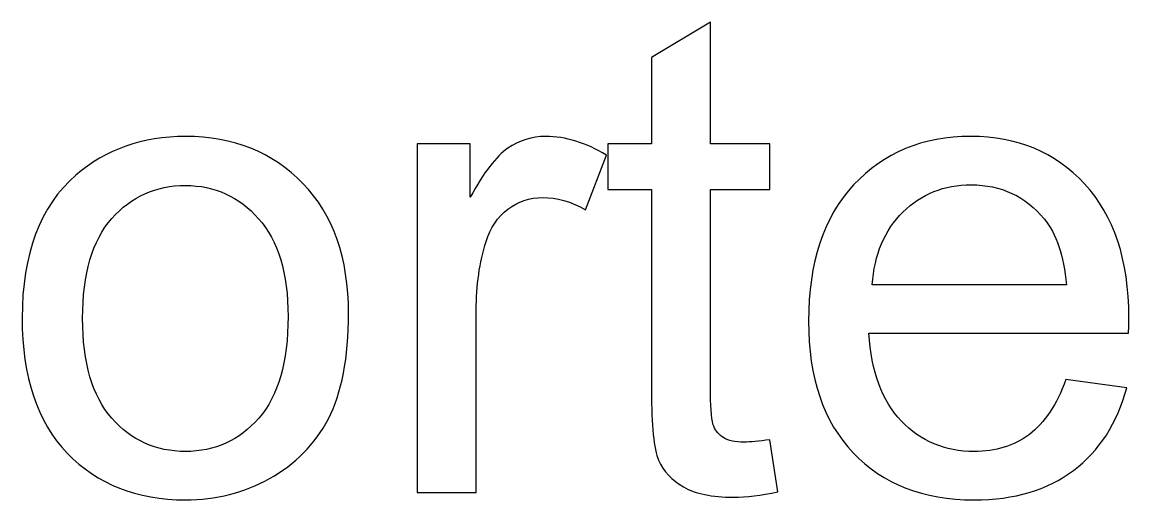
# Model space of a CAD drawing. Header units: millimetres. Extents: x -905 to 1142, y -1989 to -1170.
# Drawn here: x -396.1 to -284.2, y -1220.2 to -1171.9 of the extents above; entities that cross this region are included whole.
import ezdxf

# ---------------------------------------------------------------- set-up
doc = ezdxf.new("R2010")
doc.units = ezdxf.units.MM
doc.header["$MEASUREMENT"] = 0
doc.layers.add('Camada 1', color=7, linetype='Continuous')

msp = doc.modelspace()

# ---------------------------------------------------------------- linework, layer by layer
at = {"layer": 'Camada 1', "color": 250}
for points, knots in [([(-320.5234, -1214.1035), (-320.5234, -1214.1035), (-319.7084, -1219.3783), (-319.7084, -1219.3783), (-319.7084, -1219.3783), (-321.3836, -1219.7292), (-322.8891, -1219.9103), (-324.2021, -1219.9103), (-324.2021, -1219.9103), (-326.3641, -1219.9103), (-328.0393, -1219.5707), (-329.2392, -1218.8803), (-329.2392, -1218.8803), (-330.4277, -1218.1898), (-331.2653, -1217.2956), (-331.752, -1216.175), (-331.752, -1216.175), (-332.2388, -1215.0544), (-332.4765, -1212.7), (-332.4765, -1209.1118), (-332.4765, -1209.1118), (-332.4765, -1209.1118), (-332.4765, -1188.8051), (-332.4765, -1188.8051), (-332.4765, -1188.8051), (-332.4765, -1188.8051), (-336.891, -1188.8051), (-336.891, -1188.8051), (-336.891, -1188.8051), (-336.891, -1188.8051), (-336.891, -1184.1869), (-336.891, -1184.1869), (-336.891, -1184.1869), (-336.891, -1184.1869), (-332.4765, -1184.1869), (-332.4765, -1184.1869), (-332.4765, -1184.1869), (-332.4765, -1184.1869), (-332.4765, -1175.4711), (-332.4765, -1175.4711), (-332.4765, -1175.4711), (-332.4765, -1175.4711), (-326.4999, -1171.8829), (-326.4999, -1171.8829), (-326.4999, -1171.8829), (-326.4999, -1171.8829), (-326.4999, -1184.1869), (-326.4999, -1184.1869), (-326.4999, -1184.1869), (-326.4999, -1184.1869), (-320.5234, -1184.1869), (-320.5234, -1184.1869), (-320.5234, -1184.1869), (-320.5234, -1184.1869), (-320.5234, -1188.8051), (-320.5234, -1188.8051), (-320.5234, -1188.8051), (-320.5234, -1188.8051), (-326.4999, -1188.8051), (-326.4999, -1188.8051), (-326.4999, -1188.8051), (-326.4999, -1188.8051), (-326.4999, -1209.4514), (-326.4999, -1209.4514), (-326.4999, -1209.4514), (-326.4999, -1211.1606), (-326.398, -1212.2585), (-326.183, -1212.7452), (-326.183, -1212.7452), (-325.9792, -1213.232), (-325.6397, -1213.6168), (-325.1642, -1213.9111), (-325.1642, -1213.9111), (-324.6888, -1214.1941), (-324.0097, -1214.3413), (-323.1268, -1214.3413), (-323.1268, -1214.3413), (-322.4703, -1214.3413), (-321.5987, -1214.262), (-320.5234, -1214.1035)], [0, 0, 0, 0, 0.04761905, 0.04761905, 0.04761905, 0.04761905, 0.0952381, 0.0952381, 0.0952381, 0.0952381, 0.14285714, 0.14285714, 0.14285714, 0.14285714, 0.19047619, 0.19047619, 0.19047619, 0.19047619, 0.23809524, 0.23809524, 0.23809524, 0.23809524, 0.28571429, 0.28571429, 0.28571429, 0.28571429, 0.33333333, 0.33333333, 0.33333333, 0.33333333, 0.38095238, 0.38095238, 0.38095238, 0.38095238, 0.42857143, 0.42857143, 0.42857143, 0.42857143, 0.47619048, 0.47619048, 0.47619048, 0.47619048, 0.52380952, 0.52380952, 0.52380952, 0.52380952, 0.57142857, 0.57142857, 0.57142857, 0.57142857, 0.61904762, 0.61904762, 0.61904762, 0.61904762, 0.66666667, 0.66666667, 0.66666667, 0.66666667, 0.71428571, 0.71428571, 0.71428571, 0.71428571, 0.76190476, 0.76190476, 0.76190476, 0.76190476, 0.80952381, 0.80952381, 0.80952381, 0.80952381, 0.85714286, 0.85714286, 0.85714286, 0.85714286, 0.9047619, 0.9047619, 0.9047619, 0.9047619, 1, 1, 1, 1]), ([(-396.1244, -1201.8109), (-396.1244, -1195.3023), (-394.3133, -1190.4803), (-390.6799, -1187.3449), (-390.6799, -1187.3449), (-387.6576, -1184.7415), (-383.9562, -1183.4398), (-379.5983, -1183.4398), (-379.5983, -1183.4398), (-374.765, -1183.4398), (-370.8033, -1185.0245), (-367.7245, -1188.1939), (-367.7245, -1188.1939), (-364.657, -1191.3519), (-363.1176, -1195.7325), (-363.1176, -1201.3128), (-363.1176, -1201.3128), (-363.1176, -1205.8405), (-363.7967, -1209.3948), (-365.155, -1211.9869), (-365.155, -1211.9869), (-366.5133, -1214.579), (-368.4942, -1216.5938), (-371.0976, -1218.0313), (-371.0976, -1218.0313), (-373.6897, -1219.4689), (-376.5308, -1220.182), (-379.5983, -1220.182), (-379.5983, -1220.182), (-384.5335, -1220.182), (-388.5179, -1218.6086), (-391.5628, -1215.4505), (-391.5628, -1215.4505), (-394.6076, -1212.2925), (-396.1244, -1207.7421), (-396.1244, -1201.8109)], [0, 0, 0, 0, 0.1, 0.1, 0.1, 0.1, 0.2, 0.2, 0.2, 0.2, 0.3, 0.3, 0.3, 0.3, 0.4, 0.4, 0.4, 0.4, 0.5, 0.5, 0.5, 0.5, 0.6, 0.6, 0.6, 0.6, 0.7, 0.7, 0.7, 0.7, 0.8, 0.8, 0.8, 0.8, 1, 1, 1, 1]), ([(-356.1789, -1219.4349), (-356.1789, -1219.4349), (-356.1789, -1184.1869), (-356.1789, -1184.1869), (-356.1789, -1184.1869), (-356.1789, -1184.1869), (-350.8136, -1184.1869), (-350.8136, -1184.1869), (-350.8136, -1184.1869), (-350.8136, -1184.1869), (-350.8136, -1189.5861), (-350.8136, -1189.5861), (-350.8136, -1189.5861), (-349.444, -1187.0846), (-348.1762, -1185.432), (-347.0103, -1184.6396), (-347.0103, -1184.6396), (-345.8445, -1183.836), (-344.5654, -1183.4398), (-343.1731, -1183.4398), (-343.1731, -1183.4398), (-341.1583, -1183.4398), (-339.1095, -1184.0737), (-337.0268, -1185.3301), (-337.0268, -1185.3301), (-337.0268, -1185.3301), (-339.1548, -1190.8426), (-339.1548, -1190.8426), (-339.1548, -1190.8426), (-340.6037, -1190.0276), (-342.0525, -1189.6201), (-343.5014, -1189.6201), (-343.5014, -1189.6201), (-344.8031, -1189.6201), (-345.969, -1190.0163), (-346.999, -1190.7973), (-346.999, -1190.7973), (-348.0291, -1191.5783), (-348.7648, -1192.665), (-349.2063, -1194.0572), (-349.2063, -1194.0572), (-349.8741, -1196.1739), (-350.2024, -1198.4943), (-350.2024, -1201.0185), (-350.2024, -1201.0185), (-350.2024, -1201.0185), (-350.2024, -1219.4349), (-350.2024, -1219.4349), (-350.2024, -1219.4349), (-350.2024, -1219.4349), (-356.1789, -1219.4349), (-356.1789, -1219.4349)], [0, 0, 0, 0, 0.07142857, 0.07142857, 0.07142857, 0.07142857, 0.14285714, 0.14285714, 0.14285714, 0.14285714, 0.21428571, 0.21428571, 0.21428571, 0.21428571, 0.28571429, 0.28571429, 0.28571429, 0.28571429, 0.35714286, 0.35714286, 0.35714286, 0.35714286, 0.42857143, 0.42857143, 0.42857143, 0.42857143, 0.5, 0.5, 0.5, 0.5, 0.57142857, 0.57142857, 0.57142857, 0.57142857, 0.64285714, 0.64285714, 0.64285714, 0.64285714, 0.71428571, 0.71428571, 0.71428571, 0.71428571, 0.78571429, 0.78571429, 0.78571429, 0.78571429, 0.85714286, 0.85714286, 0.85714286, 0.85714286, 1, 1, 1, 1]), ([(-290.5841, -1208.0251), (-290.5841, -1208.0251), (-284.4038, -1208.8401), (-284.4038, -1208.8401), (-284.4038, -1208.8401), (-285.3659, -1212.4283), (-287.1657, -1215.2242), (-289.7917, -1217.205), (-289.7917, -1217.205), (-292.4178, -1219.1859), (-295.7683, -1220.182), (-299.8545, -1220.182), (-299.8545, -1220.182), (-304.9934, -1220.182), (-309.0684, -1218.5973), (-312.0793, -1215.4279), (-312.0793, -1215.4279), (-315.0902, -1212.2698), (-316.5956, -1207.8214), (-316.5956, -1202.1052), (-316.5956, -1202.1052), (-316.5956, -1196.1965), (-315.0789, -1191.6009), (-312.034, -1188.341), (-312.034, -1188.341), (-308.9891, -1185.0698), (-305.0387, -1183.4398), (-300.1828, -1183.4398), (-300.1828, -1183.4398), (-295.4853, -1183.4398), (-291.6481, -1185.0358), (-288.6711, -1188.2391), (-288.6711, -1188.2391), (-285.6942, -1191.4425), (-284.2, -1195.9475), (-284.2, -1201.7543), (-284.2, -1201.7543), (-284.2, -1202.1052), (-284.2114, -1202.6372), (-284.234, -1203.339), (-284.234, -1203.339), (-284.234, -1203.339), (-310.4833, -1203.339), (-310.4833, -1203.339), (-310.4833, -1203.339), (-310.2569, -1207.1988), (-309.1702, -1210.1645), (-307.2007, -1212.2132), (-307.2007, -1212.2132), (-305.2425, -1214.262), (-302.7862, -1215.2921), (-299.8545, -1215.2921), (-299.8545, -1215.2921), (-297.6699, -1215.2921), (-295.8022, -1214.7148), (-294.2628, -1213.5602), (-294.2628, -1213.5602), (-292.7121, -1212.4057), (-291.4896, -1210.5606), (-290.5841, -1208.0251)], [0, 0, 0, 0, 0.0625, 0.0625, 0.0625, 0.0625, 0.125, 0.125, 0.125, 0.125, 0.1875, 0.1875, 0.1875, 0.1875, 0.25, 0.25, 0.25, 0.25, 0.3125, 0.3125, 0.3125, 0.3125, 0.375, 0.375, 0.375, 0.375, 0.4375, 0.4375, 0.4375, 0.4375, 0.5, 0.5, 0.5, 0.5, 0.5625, 0.5625, 0.5625, 0.5625, 0.625, 0.625, 0.625, 0.625, 0.6875, 0.6875, 0.6875, 0.6875, 0.75, 0.75, 0.75, 0.75, 0.8125, 0.8125, 0.8125, 0.8125, 0.875, 0.875, 0.875, 0.875, 1, 1, 1, 1]), ([(-390.012, -1201.8222), (-390.012, -1206.3272), (-389.0272, -1209.7004), (-387.0577, -1211.9303), (-387.0577, -1211.9303), (-385.0768, -1214.1715), (-382.5979, -1215.2921), (-379.5983, -1215.2921), (-379.5983, -1215.2921), (-376.6327, -1215.2921), (-374.1651, -1214.1715), (-372.1843, -1211.9189), (-372.1843, -1211.9189), (-370.2147, -1209.6664), (-369.2299, -1206.2367), (-369.2299, -1201.6298), (-369.2299, -1201.6298), (-369.2299, -1197.2832), (-370.226, -1193.9893), (-372.2069, -1191.7594), (-372.2069, -1191.7594), (-374.1878, -1189.5182), (-376.6553, -1188.3976), (-379.5983, -1188.3976), (-379.5983, -1188.3976), (-382.5979, -1188.3976), (-385.0768, -1189.5069), (-387.0577, -1191.7368), (-387.0577, -1191.7368), (-389.0272, -1193.9667), (-390.012, -1197.3285), (-390.012, -1201.8222)], [0, 0, 0, 0, 0.11111111, 0.11111111, 0.11111111, 0.11111111, 0.22222222, 0.22222222, 0.22222222, 0.22222222, 0.33333333, 0.33333333, 0.33333333, 0.33333333, 0.44444444, 0.44444444, 0.44444444, 0.44444444, 0.55555556, 0.55555556, 0.55555556, 0.55555556, 0.66666667, 0.66666667, 0.66666667, 0.66666667, 0.77777778, 0.77777778, 0.77777778, 0.77777778, 1, 1, 1, 1]), ([(-310.1437, -1198.4491), (-310.1437, -1198.4491), (-290.5162, -1198.4491), (-290.5162, -1198.4491), (-290.5162, -1198.4491), (-290.7765, -1195.4834), (-291.5349, -1193.2649), (-292.7687, -1191.7821), (-292.7687, -1191.7821), (-294.659, -1189.4843), (-297.1266, -1188.3297), (-300.1488, -1188.3297), (-300.1488, -1188.3297), (-302.8881, -1188.3297), (-305.1859, -1189.2465), (-307.0535, -1191.0803), (-307.0535, -1191.0803), (-308.9099, -1192.914), (-309.9399, -1195.3702), (-310.1437, -1198.4491)], [0, 0, 0, 0, 0.16666667, 0.16666667, 0.16666667, 0.16666667, 0.33333333, 0.33333333, 0.33333333, 0.33333333, 0.5, 0.5, 0.5, 0.5, 0.66666667, 0.66666667, 0.66666667, 0.66666667, 1, 1, 1, 1])]:
    msp.add_open_spline(points, degree=3, knots=knots, dxfattribs=at)

doc.saveas('drawing.dxf')
